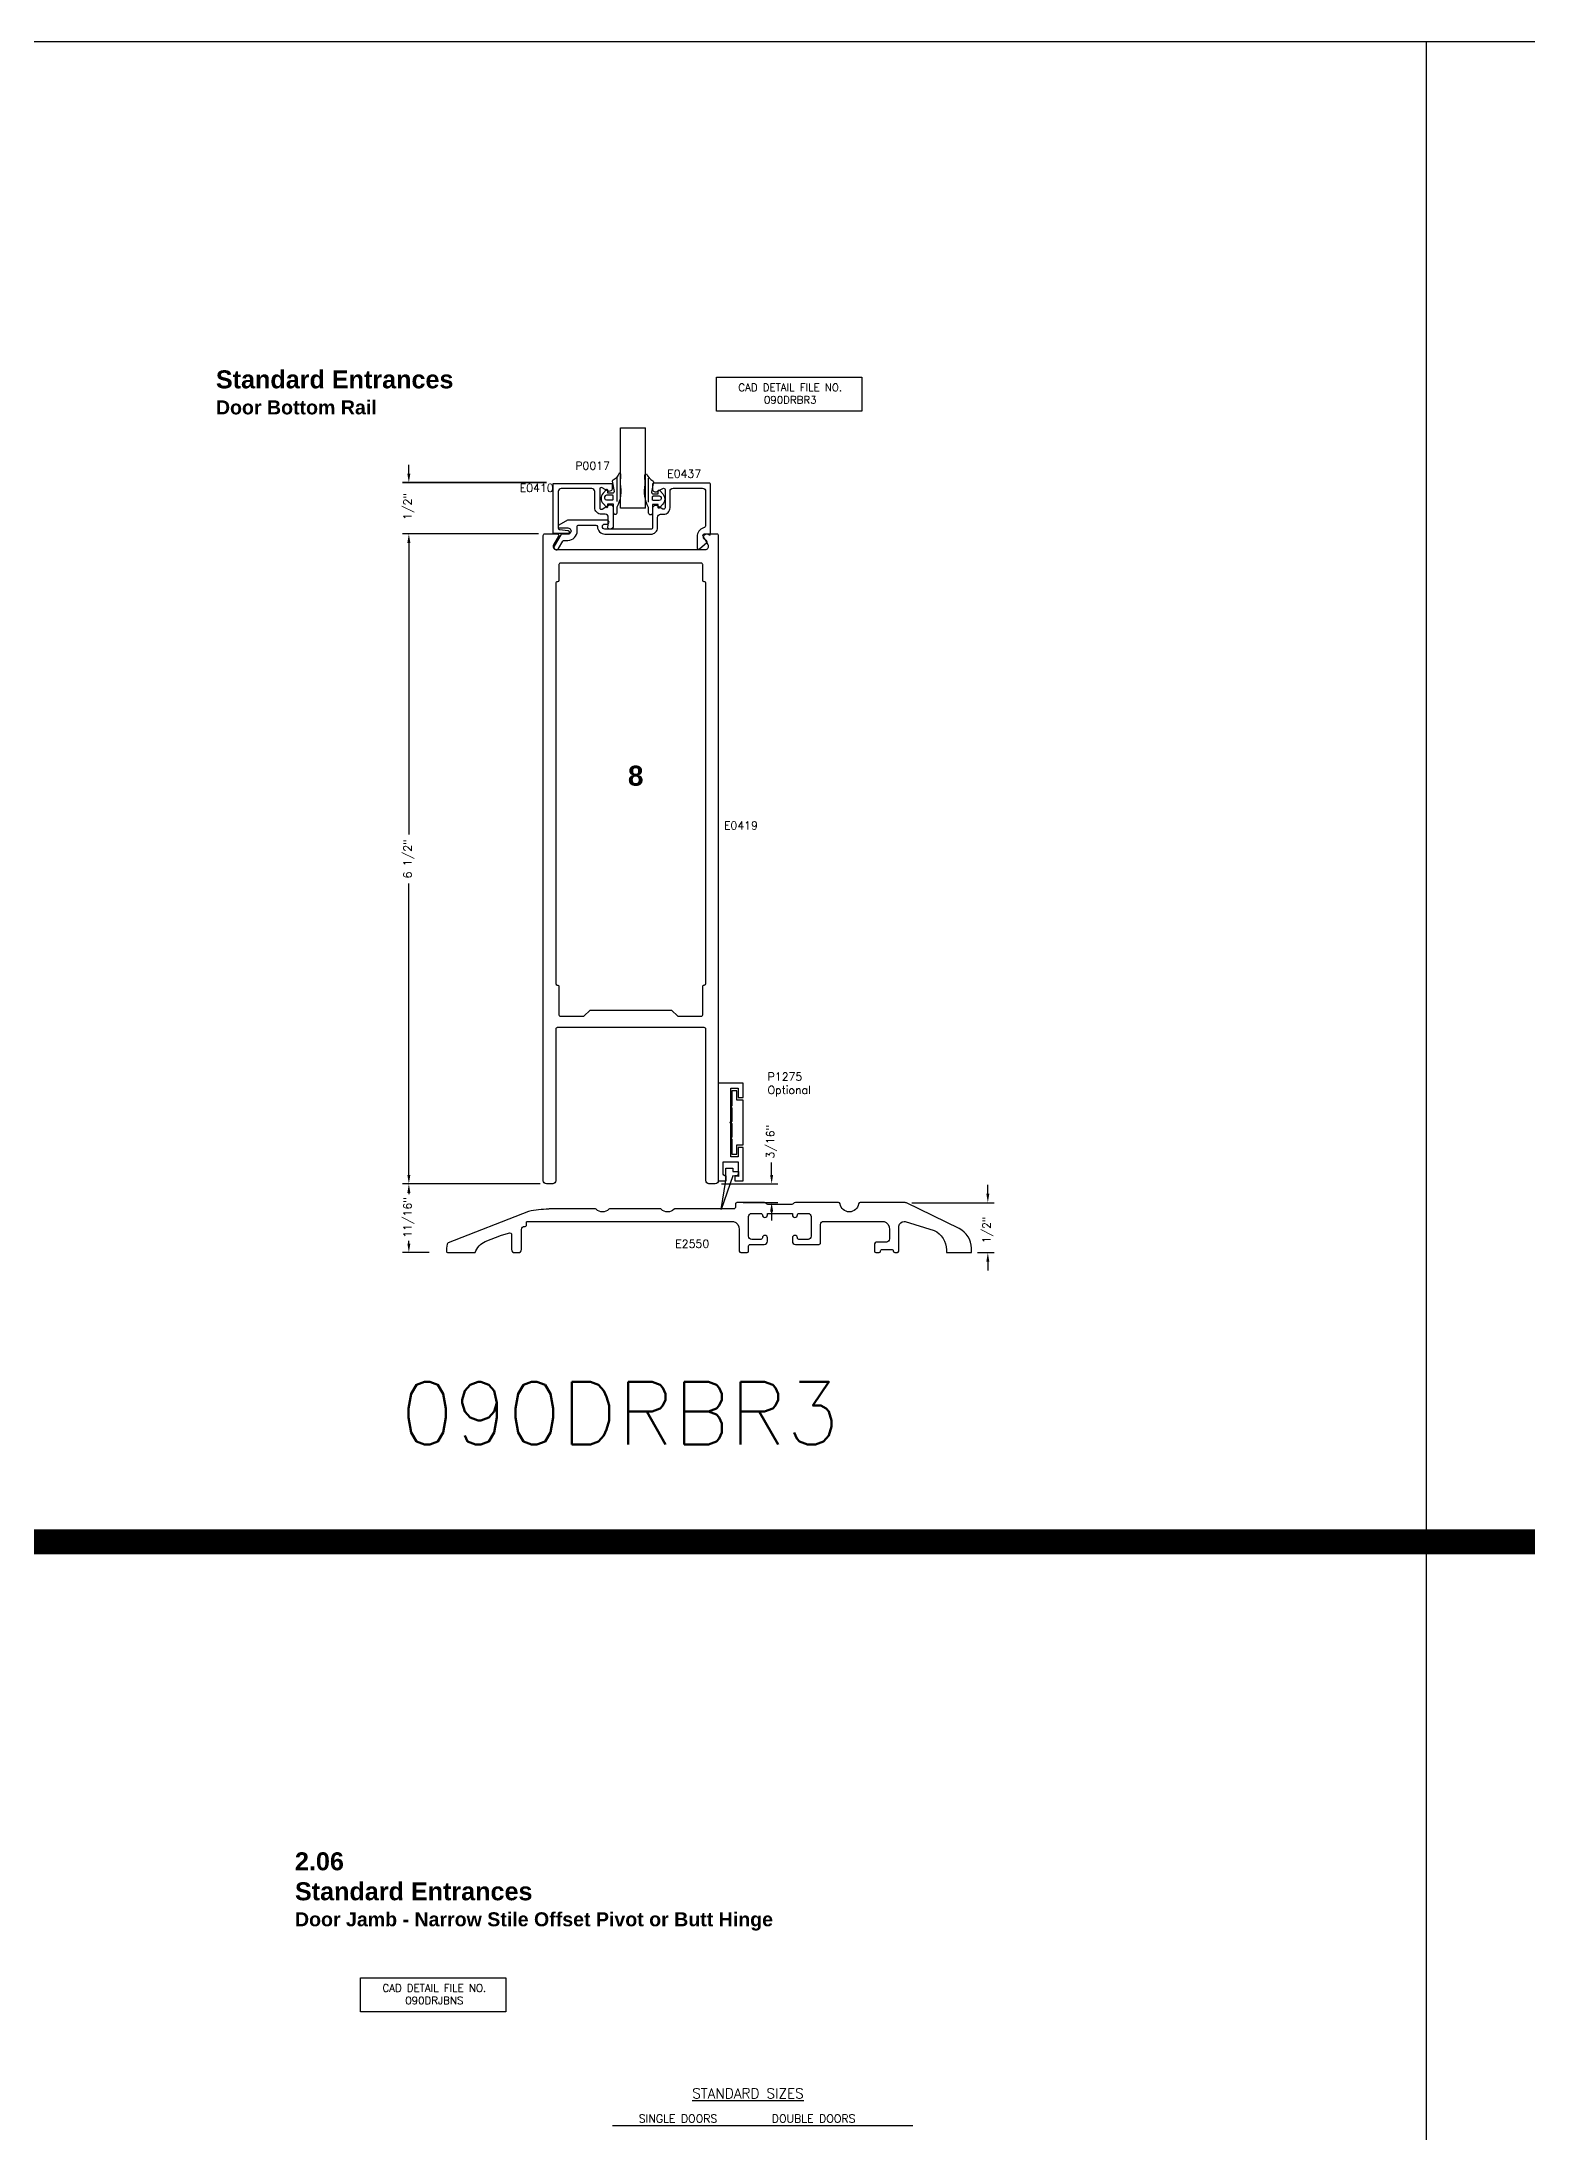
# Model space of a CAD drawing. Extents: x 0 to 130, y 0 to 90.
# Drawn here: x 29.83 to 44.69, y 68.98 to 89.88 of the extents above; entities that cross this region are included whole.
import ezdxf

# ---------------------------------------------------------------- set-up
doc = ezdxf.new("R2010")
doc.units = 0
doc.header["$MEASUREMENT"] = 0
doc.header["$PDMODE"] = 3
doc.layers.get('DEFPOINTS').update_dxf_attribs({"linetype": 'CONTINUOUS'})
for name, color, linetype in [('DIMS', 3, 'CONTINUOUS'), ('R-ANNO-DIMS', 3, 'CONTINUOUS'), ('R-ANNO-TEXT', 6, 'CONTINUOUS'), ('R-DET1', 4, 'CONTINUOUS'), ('R-DET2', 2, 'CONTINUOUS'), ('R-DET3', 5, 'CONTINUOUS'), ('R-OTLN', 1, 'CONTINUOUS'), ('TITLE', 7, 'CONTINUOUS')]:
    doc.layers.add(name, color=color, linetype=linetype)
doc.styles.get("Standard").update_dxf_attribs({"font": 'simplex'})
doc.dimstyles.new('1X', dxfattribs={"dimscale": 0, "dimtxt": 0.08, "dimasz": 0.09, "dimexe": 0.062, "dimexo": 0.062, "dimgap": 0.045, "dimtad": 0, "dimdec": 4, "dimzin": 4, "dimtxsty": 'STANDARD', "dimcen": 0, "dimazin": 3, "dimtp": 0.02, "dimtfac": 1, "dimtdec": 4, "dimtofl": 0, "dimtmove": 0, "dimatfit": 3, "dimtolj": 1, "dimtzin": 4})

# ---------------------------------------------------------------- blocks, each defined once
blk = doc.blocks.new('*D157')
at = {"layer": 'DEFPOINTS', "color": 0}
for p in [(33.505, 85.47), (34.943, 85.47), (34.865, 84.958)]:
    blk.add_point(p, dxfattribs=at)
at = {"layer": 'R-ANNO-DIMS', "color": 0}
for p, q in [((33.505, 85.56), (33.505, 85.65)), ((34.881, 85.47), (33.443, 85.47)), ((34.803, 84.958), (33.443, 84.958)), ((33.505, 84.868), (33.505, 84.778))]:
    blk.add_line(p, q, dxfattribs=at)
for points in [[(33.49, 85.56), (33.52, 85.56), (33.505, 85.47)], [(33.49, 84.868), (33.52, 84.868), (33.505, 84.958)]]:
    blk.add_solid(points, dxfattribs=at)
at = {"layer": 'R-ANNO-DIMS', "color": 0, "insert": (33.505, 85.232), "char_height": 0.08, "attachment_point": 5, "rotation": 90}
blk.add_mtext('\\A1;1/2"', dxfattribs=at)
blk = doc.blocks.new('*D158')
at = {"layer": 'DEFPOINTS', "color": 0}
for p in [(33.505, 78.458), (34.881, 78.458), (33.771, 77.771)]:
    blk.add_point(p, dxfattribs=at)
at = {"layer": 'R-ANNO-DIMS', "color": 0}
for p, q in [((34.819, 78.458), (33.443, 78.458)), ((33.505, 78.368), (33.505, 78.354)), ((33.709, 77.771), (33.443, 77.771)), ((33.505, 77.861), (33.505, 77.89))]:
    blk.add_line(p, q, dxfattribs=at)
for points in [[(33.49, 78.368), (33.52, 78.368), (33.505, 78.458)], [(33.49, 77.861), (33.52, 77.861), (33.505, 77.771)]]:
    blk.add_solid(points, dxfattribs=at)
at = {"layer": 'R-ANNO-DIMS', "color": 0, "insert": (33.505, 78.122), "char_height": 0.08, "attachment_point": 5, "rotation": 90}
blk.add_mtext('\\A1;11/16"', dxfattribs=at)
blk = doc.blocks.new('*D159')
at = {"layer": 'DEFPOINTS', "color": 0}
for p in [(33.505, 84.958), (34.865, 84.958), (34.881, 78.458)]:
    blk.add_point(p, dxfattribs=at)
at = {"layer": 'R-ANNO-DIMS', "color": 0}
for p, q in [((34.803, 84.958), (33.443, 84.958)), ((33.505, 84.868), (33.505, 81.953)), ((33.505, 78.548), (33.505, 81.463)), ((34.819, 78.458), (33.443, 78.458))]:
    blk.add_line(p, q, dxfattribs=at)
for points in [[(33.49, 84.868), (33.52, 84.868), (33.505, 84.958)], [(33.49, 78.548), (33.52, 78.548), (33.505, 78.458)]]:
    blk.add_solid(points, dxfattribs=at)
at = {"layer": 'R-ANNO-DIMS', "color": 0, "insert": (33.505, 81.708), "char_height": 0.08, "attachment_point": 5, "rotation": 90}
blk.add_mtext('\\A1;6 1/2"', dxfattribs=at)
blk = doc.blocks.new('*D155')
at = {"layer": 'DEFPOINTS', "color": 0}
for p in [(36.569, 78.458), (36.786, 78.271), (37.133, 78.271)]:
    blk.add_point(p, dxfattribs=at)
at = {"layer": 'DIMS', "color": 0}
for p, q in [((37.133, 78.548), (37.133, 78.672)), ((36.631, 78.458), (37.195, 78.458)), ((36.848, 78.271), (37.195, 78.271)), ((37.133, 78.181), (37.133, 78.091))]:
    blk.add_line(p, q, dxfattribs=at)
for points in [[(37.118, 78.548), (37.148, 78.548), (37.133, 78.458)], [(37.118, 78.181), (37.148, 78.181), (37.133, 78.271)]]:
    blk.add_solid(points, dxfattribs=at)
at = {"layer": 'DIMS', "color": 0, "insert": (37.133, 78.88), "char_height": 0.08, "attachment_point": 5, "rotation": 90}
blk.add_mtext('\\A1;3/16"', dxfattribs=at)
blk = doc.blocks.new('*D156')
at = {"layer": 'DEFPOINTS', "color": 0}
for p in [(38.474, 78.27), (39.131, 77.771), (39.295, 77.771)]:
    blk.add_point(p, dxfattribs=at)
at = {"layer": 'DIMS', "color": 0}
for p, q in [((39.295, 78.36), (39.295, 78.45)), ((38.536, 78.27), (39.357, 78.27)), ((39.193, 77.771), (39.357, 77.771)), ((39.295, 77.681), (39.295, 77.591))]:
    blk.add_line(p, q, dxfattribs=at)
for points in [[(39.28, 78.36), (39.31, 78.36), (39.295, 78.27)], [(39.28, 77.681), (39.31, 77.681), (39.295, 77.771)]]:
    blk.add_solid(points, dxfattribs=at)
at = {"layer": 'DIMS', "color": 0, "insert": (39.295, 77.997), "char_height": 0.08, "attachment_point": 5, "rotation": 90}
blk.add_mtext('\\A1;1/2"', dxfattribs=at)
blk = doc.blocks.new('S')
at = {"layer": 'R-DET2'}
for p, q in [((4.542, 7.201), (4.542, 8.004)), ((4.542, 8.004), (4.792, 8.004)), ((4.792, 7.201), (4.792, 8.004)), ((4.792, 7.201), (4.542, 7.201))]:
    blk.add_line(p, q, dxfattribs=at)
blk = doc.blocks.new('GLASS')
at = {"layer": 'R-DET2'}
blk.add_blockref('S', (-4.542, -7.201), dxfattribs=at)
blk = doc.blocks.new('QUARTER_INCH_GLASS')
at = {"layer": 'R-DET2'}
blk.add_blockref('GLASS', (0, 0), dxfattribs=at)
blk = doc.blocks.new('1-4_P0017')
at = {"layer": 'R-DET2'}
for points in [[(-0.127, 0.093), (-0.131, 0.191, -0.280474), (-0.115, 0.201, 0.169063), (-0.053, 0.132, -0.378809), (-0.045, 0.121), (-0.064, 0.016, 0.346242), (-0.054, 0), (0, 0), (0.001, 0.03, -0.608656), (0.014, 0.036), (0.047, -0.001, -0.378617), (0.047, -0.104), (0.014, -0.141, -0.608656), (0.001, -0.135), (0, -0.105), (-0.055, -0.105), (-0.055, -0.19, -1), (-0.095, -0.19), (-0.095, -0.135, -0.175364)], [(0.032, -0.051, -0.341999), (0.012, -0.066), (-0.047, -0.066, -0.414214), (-0.055, -0.058), (-0.055, -0.029, -0.414214), (-0.047, -0.021), (0.012, -0.021, -0.341999), (0.032, -0.036, -0.127017)]]:
    blk.add_lwpolyline(points, format="xyb", close=True, dxfattribs=at)
blk.add_lwpolyline([(-0.095, -0.082), (-0.094, 0.158)], dxfattribs=at)

msp = doc.modelspace()

# ---------------------------------------------------------------- linework, layer by layer
at = {"layer": 'R-ANNO-DIMS'}
msp.add_line((34.8805217, 85.4704757), (33.4417841, 85.4704757), dxfattribs=at)
at = {"layer": 'R-ANNO-TEXT'}
msp.add_line((35.5432067, 69.0432382), (38.5437934, 69.0432382), dxfattribs=at)
for points in [[(36.5824334, 86.5260802), (38.0339133, 86.5260802), (38.0339133, 86.1840173), (36.5824334, 86.1840173)], [(33.0230977, 70.5202535), (34.4745776, 70.5202535), (34.4745776, 70.1781907), (33.0230977, 70.1781907)]]:
    msp.add_lwpolyline(points, close=True, dxfattribs=at)
at = {"layer": 'R-DET1'}
for points in [[(35.5108844, 85.0068306, -0.4559911352), (35.4960324, 85.023931), (35.4992684, 85.0468305), (35.4992704, 85.1238693, 0.4142135624), (35.4682704, 85.1548693), (35.4294584, 85.1548691, -0.4157347224), (35.3642694, 85.2200174), (35.3642684, 85.3808306, 0.4142135624), (35.3332684, 85.4118306), (35.0292714, 85.4118306, 0.4142135624), (34.9982714, 85.3808306), (34.9982684, 85.017124, 0.3788668862), (35.0114404, 85.0022358), (35.0970974, 84.9917184, -0.9407073484), (35.0952694, 84.9618304), (34.9482704, 84.9618305), (34.9482704, 85.4618305), (35.5392698, 85.4618305), (35.5392714, 85.4145239, -0.5773503096), (35.4927714, 85.3876771), (35.4367694, 85.4200089, 0.5773499476), (35.4142694, 85.4070185), (35.4142694, 85.219869, 0.5773500587), (35.4367694, 85.2068786), (35.5027694, 85.2449838, -0.5773539269), (35.5492699, 85.2181371), (35.5492698, 85.0378307, -0.4142112814), (35.5182698, 85.0068306), (35.5108844, 85.0068306)], [(35.4657615, 84.9557071), (35.9267654, 84.9557071, 0.4142135624), (35.9917654, 85.0207071), (35.9917654, 85.1227201, -0.4142135624), (36.0227654, 85.1537201), (36.0517654, 85.1537201, 0.4142135624), (36.1167654, 85.2187201), (36.1167654, 85.3847061, -0.4142135624), (36.1477654, 85.4157061), (36.4417604, 85.4157061, -0.4142135624), (36.4727604, 85.3847061), (36.4727604, 85.0476658, -0.3256627349), (36.4512606, 85.0181574, 0.3256627349), (36.3867614, 84.9296322), (36.3867614, 84.8212525, 0.6370702608), (36.4114032, 84.8097618), (36.4840442, 84.8707149, 0.4779725156), (36.4837474, 84.8862754), (36.4636706, 84.9018563, -0.8690679817), (36.4941818, 84.9551325), (36.5090521, 84.9491892, 0.5305087646), (36.5227634, 84.958475), (36.5227634, 85.4507091, 0.4142135624), (36.5077634, 85.4657091), (35.9567614, 85.4657091, 0.4142135624), (35.9417614, 85.4507091), (35.9417614, 85.4082118, 0.5773590294), (35.9882621, 85.3813654), (36.044261, 85.4136984, -0.5773590294), (36.0667614, 85.4007082), (36.0667614, 85.2187211, -0.5773411719), (36.0442617, 85.2057305), (35.9882606, 85.2380607, 0.5773411719), (35.9417614, 85.2112135), (35.9417614, 85.0207061, -0.4142135624), (35.9267614, 85.0057061), (35.465764, 85.0057061, -1), (35.465764, 85.0557091), (35.4877671, 85.0557091, 1), (35.4877671, 85.0957061), (35.090764, 85.0957061), (35.0041447, 85.0456976, 0.7673308308), (35.0116446, 85.0177071), (35.0952946, 85.0177071, -1.0057039516), (35.0956463, 84.9557091), (35.036646, 84.9557071, 0.2679461651), (35.023656, 84.9482068), (34.9589948, 84.8362043, 0.9999753426), (35.0022936, 84.8112057), (35.0455985, 84.8862075, -0.2679423533), (35.0585887, 84.8937071), (35.0956491, 84.8937071, 0.4142135624), (35.1886491, 84.9867071), (35.1886491, 85.0307071, -0.4142135624), (35.2036485, 85.0457071), (35.3757625, 85.0457071, -0.4142119352), (35.3907625, 85.0307072, 0.4142119352), (35.465764, 84.9557061)]]:
    msp.add_lwpolyline(points, format="xyb", dxfattribs=at)
msp.add_lwpolyline([(37.3485523, 78.2598883, -0.2651930726), (37.3357559, 78.2527972), (37.093957, 78.2527972, -0.2433130296), (37.0818487, 78.2587986, 0.2491639954), (37.0606412, 78.27091), (36.7859574, 78.27091, 0.4142135624), (36.7709574, 78.25591), (36.7709574, 78.22341, -0.4142135624), (36.7559574, 78.20841), (36.1680199, 78.2084094, 0.1944219694), (36.157608, 78.2041733, -0.4054904155), (36.0280669, 78.2041733, 0.1950331961), (36.0176199, 78.2084094), (35.5167465, 78.2084094, 0.1950331961), (35.5062995, 78.2041733, -0.4054904155), (35.3767584, 78.2041733, 0.1950331961), (35.3663114, 78.2084094), (34.9121058, 78.2079537, 0.0881643195), (34.9017696, 78.2061168, 0.0425844594), (34.7023029, 78.1832575), (33.8966563, 77.8675359, 0.2666574279), (33.887309, 77.8558847), (33.8808362, 77.8144401), (33.8808362, 77.7856401, 0.4302683561), (33.8958362, 77.770975), (34.1674856, 77.770975, -0.2092457694), (34.2692229, 77.8826188), (34.4302712, 77.9463564), (34.516477, 77.9701454, -0.4064313497), (34.5311944, 77.9550998), (34.5311177, 77.80164, 0.4241687707), (34.56202, 77.770975), (34.60002, 77.770975, 0.4219154227), (34.63102, 77.8016401), (34.6309555, 78.0021944, -0.4142135624), (34.6619555, 78.0331944), (34.6681039, 78.0331944, 0.4142135624), (34.6831039, 78.0481944), (34.6831039, 78.078643, -0.2079149748), (34.6940709, 78.0834094), (36.0176199, 78.0834094), (36.7107656, 78.0834094), (36.7517773, 78.0834094, -0.338557563), (36.8099255, 78.0024761), (36.8099255, 77.785975, 0.4142135597), (36.8249255, 77.770975), (36.8878358, 77.770975, 0.388767889), (36.9026852, 77.7844749), (36.9026852, 77.8377972, -0.4142135624), (36.9176852, 77.8527972), (37.0596852, 77.8527972, 0.4142135624), (37.0906852, 77.8837972), (37.0906852, 77.9177972, 0.4142135624), (37.0656852, 77.9427972, 0.4142135624), (37.0406852, 77.9177972, -0.4142135624), (37.0256852, 77.9027972), (36.9336852, 77.9027972, -0.4142135624), (36.9026852, 77.9337972), (36.9026852, 78.1317972, -0.4142135624), (36.9336852, 78.1627972), (37.0256852, 78.1627972, -0.4142135624), (37.0406852, 78.1477972, 0.4142135624), (37.0656852, 78.1227972, 0.4142135624), (37.0906852, 78.1477972), (37.0906852, 78.1627972), (37.3406852, 78.1627972), (37.3406852, 78.1477972, 0.4142135624), (37.3656852, 78.1227972, 0.4142135624), (37.3906852, 78.1477972, -0.4142135624), (37.4056852, 78.1627972), (37.4976852, 78.1627972, -0.4142135624), (37.5286852, 78.1317972), (37.5286852, 77.9337972, -0.4142135624), (37.4976852, 77.9027972), (37.4056852, 77.9027972, -0.4142135624), (37.3906852, 77.9177972, 0.4142135624), (37.3656852, 77.9427972, 0.4142135624), (37.3406852, 77.9177972), (37.3406852, 77.8837972, 0.4142135624), (37.3716852, 77.8527972), (37.6066852, 77.8527972, 0.4142135624), (37.6216852, 77.8677972), (37.6216852, 78.0524094, -0.4142135625), (37.6526852, 78.0834094), (38.2567087, 78.0834094, -0.3205925712), (38.3110935, 78.0027693), (38.3110935, 77.9074095, -0.4142135624), (38.2800935, 77.8764095), (38.1911775, 77.8764095, 0.4142135624), (38.1601775, 77.8454095), (38.1601775, 77.7864095, 0.3941771447), (38.1751775, 77.7709751), (38.2076775, 77.7709751, 0.3941771447), (38.2226775, 77.7864095), (38.2226775, 77.7884095, -0.4142135624), (38.2376775, 77.8034095), (38.3333811, 77.8034095, -0.4142135624), (38.3483811, 77.7884095, 0.3068322275), (38.3633808, 77.7709751), (38.3907344, 77.7709751, 0.3459180989), (38.4040935, 77.7851666), (38.4040935, 78.0358551, -0.3359669074), (38.4587903, 78.0834094, -0.0740090187), (38.4675268, 78.0821091), (38.7583656, 77.993575, -0.2868483927), (38.8807656, 77.797675), (38.8807656, 77.770975), (39.1307656, 77.770975), (39.1307656, 77.814775, 0.2865139243), (39.0083656, 78.010775), (38.4808973, 78.2674483, 0.0818549204), (38.4677656, 78.27091), (38.0168478, 78.27091, 0.3739405009), (38.0019932, 78.2579926, -0.8695466491), (37.8177979, 78.2579926, 0.3739405009), (37.8029433, 78.27091), (37.3701247, 78.27091, 0.3098051673)], format="xyb", close=True, dxfattribs=at)
at = {"layer": 'R-DET2'}
msp.add_lwpolyline([(36.6797634, 78.539475), (36.6647634, 78.539475, -0.4133333333), (36.6497634, 78.554475), (36.6497634, 78.679475), (36.7997634, 78.679475), (36.7997634, 78.554475, -0.4133333333), (36.7847634, 78.539475), (36.7647634, 78.539475), (36.7647634, 78.489475), (36.8497634, 78.489475), (36.8497634, 78.822475), (36.7997634, 78.822475), (36.7997634, 78.729475), (36.7247634, 78.729475), (36.7247634, 79.062475), (36.7147634, 79.072475), (36.7247634, 79.082475), (36.7247634, 79.415475), (36.7997634, 79.415475), (36.7997634, 79.322475), (36.8497634, 79.322475), (36.8497634, 79.465475), (36.5997634, 79.465475), (36.5997634, 78.489475), (36.6797634, 78.489475), (36.6797634, 78.539475)], format="xyb", close=True, dxfattribs=at)
msp.add_lwpolyline([(36.735832, 79.060475), (36.735832, 78.928475), (36.723832, 78.916475), (36.735832, 78.904475), (36.735832, 78.754975), (36.785832, 78.754975), (36.785832, 78.848975), (36.847832, 78.848975), (36.847832, 79.295975), (36.785832, 79.295975), (36.785832, 79.389975), (36.735832, 79.389975), (36.735832, 79.240475), (36.723832, 79.228475), (36.735832, 79.216475), (36.735832, 79.084475), (36.723832, 79.072475)], close=True, dxfattribs=at)
at = {"layer": 'R-DET2', "extrusion": (1.22461e-16, 0, -1)}
msp.add_lwpolyline([(-36.7462041, 78.5383521), (-36.6275418, 78.2006955), (-36.6762041, 78.4915989), (-36.6762041, 78.6165989), (-36.7462041, 78.6165989), (-36.7462041, 78.5815989), (-36.8012041, 78.5815989), (-36.8012041, 78.5315989)], close=True, dxfattribs=at)
at = {"layer": 'R-OTLN'}
for points in [[(34.8647634, 84.958475), (34.9887634, 84.958475, -0.5775639246), (35.0017634, 84.935975), (34.9515634, 84.848975, 0.5768466291), (34.9783634, 84.802475), (36.4711634, 84.802475, 0.5768466291), (36.4979634, 84.848975), (36.4478634, 84.935875, -0.5819881654), (36.4607634, 84.958475), (36.5847634, 84.958475, -0.4200158681), (36.5997634, 84.943475), (36.5997634, 78.489475, -0.4129032258), (36.5687634, 78.458475), (36.5057634, 78.458475, -0.4129032258), (36.4747634, 78.489475), (36.4747634, 80.005475, 0.4142135624), (36.4597634, 80.020475), (34.9897634, 80.020475, 0.4142135624), (34.9747634, 80.005475), (34.9747634, 78.489475, -0.4129032258), (34.9437634, 78.458475), (34.8807634, 78.458475, -0.4129032258), (34.8497634, 78.489475), (34.8497634, 84.943475, -0.4200158681), (34.8647634, 84.958475)], [(35.2557634, 80.1344599), (35.3177634, 80.1964599), (36.1317634, 80.1964599), (36.1937634, 80.1344599), (36.4287634, 80.1344599, 0.4142135624), (36.4437634, 80.1494599), (36.4437634, 80.4314599, -0.4200158681), (36.4587634, 80.4464599), (36.4597634, 80.4464599, 0.4133333333), (36.4747634, 80.4614599), (36.4747634, 84.4634599, 0.4200158681), (36.4597634, 84.4784599), (36.4587634, 84.4784599, -0.4133333333), (36.4437634, 84.4934599), (36.4437634, 84.6504599, 0.4142135624), (36.4287634, 84.6654599), (35.0207634, 84.6654599, 0.4142135624), (35.0057634, 84.6504599), (35.0057634, 84.4934599, -0.4133333333), (34.9907634, 84.4784599), (34.9897634, 84.4784599, 0.4200158681), (34.9747634, 84.4634599), (34.9747634, 80.4614599, 0.4133333333), (34.9897634, 80.4464599), (34.9907634, 80.4464599, -0.4200158681), (35.0057634, 80.4314599), (35.0057634, 80.1494599, 0.4142135624), (35.0207634, 80.1344599), (35.2557634, 80.1344599)], [(35.2557634, 80.1344599), (35.3177634, 80.1964599), (36.1317634, 80.1964599), (36.1937634, 80.1344599), (36.4287634, 80.1344599, 0.4142135624), (36.4437634, 80.1494599), (36.4437634, 80.4314599, -0.4200158681), (36.4587634, 80.4464599), (36.4597634, 80.4464599, 0.4133333333), (36.4747634, 80.4614599), (36.4747634, 84.4634599, 0.4200158681), (36.4597634, 84.4784599), (36.4587634, 84.4784599, -0.4133333333), (36.4437634, 84.4934599), (36.4437634, 84.6504599, 0.4142135624), (36.4287634, 84.6654599), (35.0207634, 84.6654599, 0.4142135624), (35.0057634, 84.6504599), (35.0057634, 84.4934599, -0.4133333333), (34.9907634, 84.4784599), (34.9897634, 84.4784599, 0.4200158681), (34.9747634, 84.4634599), (34.9747634, 80.4614599, 0.4133333333), (34.9897634, 80.4464599), (34.9907634, 80.4464599, -0.4200158681), (35.0057634, 80.4314599), (35.0057634, 80.1494599, 0.4142135624), (35.0207634, 80.1344599), (35.2557634, 80.1344599)]]:
    msp.add_lwpolyline(points, format="xyb", close=True, dxfattribs=at)
at = {"layer": 'TITLE'}
for p, q in [((117.9080005, 89.8789502), (5.25, 89.8789502)), ((43.6785101, 89.8789502), (43.6785101, 14.8789502))]:
    msp.add_line(p, q, dxfattribs=at)
at = {"layer": 'TITLE', "const_width": 0.25}
msp.add_lwpolyline([(0.25, 74.8789502), (122.9080005, 74.8789502)], dxfattribs=at)

# ---------------------------------------------------------------- block references
at = {"layer": 'R-DET2'}
msp.add_blockref('QUARTER_INCH_GLASS', (35.6208554, 85.2157091), dxfattribs=at)
at = {"layer": 'R-DET3', "xscale": -1}
msp.add_blockref('1-4_P0017', (35.4942699, 85.3648689), dxfattribs=at)
at = {"layer": 'R-DET3'}
msp.add_blockref('1-4_P0017', (35.9967614, 85.358052), dxfattribs=at)

# ---------------------------------------------------------------- texts
at = {"layer": 'R-ANNO-TEXT'}
for s, height, p in [('%%USTANDARD SIZES', 0.1, (36.3393061, 69.3133506)), ('SINGLE DOORS        DOUBLE DOORS', 0.08, (35.8040308, 69.0712149))]:
    msp.add_text(s, height=height, dxfattribs=at).set_placement(p)
for s, insert, char_height, width, attachment_point in [('CAD DETAIL FILE NO.\\P090DRBR3', (37.3191156, 86.4604974), 0.075, 1.875, 2), ('{\\fArial|b1|i0|c0|p34;8}', (35.6957782, 82.6400623, 6.2106922), 0.2, 7.44, 1), ('CAD DETAIL FILE NO.\\P090DRJBNS', (33.7597799, 70.4546708), 0.075, 1.875, 2)]:
    msp.add_mtext(s, dxfattribs=dict(at, insert=insert, char_height=char_height, width=width, attachment_point=attachment_point))
at = {"layer": 'R-ANNO-TEXT', "char_height": 0.08}
for s, insert, attachment_point in [('\\A1;P0017', (35.515788, 85.6402394), 6), ('\\A1;E0437', (36.4283158, 85.5592089), 6), ('\\A1;E0410', (34.9530802, 85.4177372), 6), ('\\A1;E0419', (36.6563083, 82.04214), 4), ('\\A1;P1275\\POptional', (37.0926965, 79.4507326), 4), ('\\A1;E2550', (36.1692845, 77.859372), 4)]:
    msp.add_mtext(s, dxfattribs=dict(at, insert=insert, attachment_point=attachment_point))
at = {"layer": 'TITLE'}
msp.add_text('090DRBR3', height=0.625, dxfattribs=at).set_placement((33.4204177, 75.8535514))
at = {"layer": 'TITLE', "char_height": 0.18, "width": 7.44, "attachment_point": 1}
for s, insert in [('{\\fArial|b1|i0|c0|p34;\\PStandard Entrances\\P\\H0.7778x;Door Bottom Rail}', (31.5754618, 86.8934401, 6.2106922)), ('{\\fArial|b1|i0|c0|p34;2.06\\PStandard Entrances\\P\\H0.7778x;Door Jamb - Narrow Stile Offset Pivot or Butt Hinge}', (32.3659394, 71.7741498, 6.2106922))]:
    msp.add_mtext(s, dxfattribs=dict(at, insert=insert))

# ---------------------------------------------------------------- dimensions: what is measured, and where the dimension line sits
at = {"layer": 'DIMS'}
for base, p1, p2, picture, middle in [((37.1328397, 78.27091), (36.5687634, 78.458475), (36.7859574, 78.27091), '*D155', (37.1328397, 78.880475)), ((39.2952547, 77.770975), (38.4744731, 78.2697166), (39.1307656, 77.770975), '*D156', (39.2952547, 77.9970413))]:
    dim = msp.add_linear_dim(base=base, p1=p1, p2=p2, angle=90, dimstyle='1X', override={"dimscale": 1, "dimpost": '"'}, dxfattribs=at)
    dim.commit()
    dim.dimension.update_dxf_attribs({"geometry": picture, "text_midpoint": middle, "dimtype": 160})
at = {"layer": 'R-ANNO-DIMS'}
for base, p1, p2, picture, middle in [((33.5054391, 85.4704757), (34.8647634, 84.958475), (34.9430217, 85.4704757), '*D157', (33.5054391, 85.2320358)), ((33.5054391, 78.458475), (33.7708182, 77.770975), (34.8807634, 78.458475), '*D158', (33.5054391, 78.1219274))]:
    dim = msp.add_linear_dim(base=base, p1=p1, p2=p2, angle=90, dimstyle='1X', override={"dimscale": 1, "dimpost": '"'}, dxfattribs=at)
    dim.commit()
    dim.dimension.update_dxf_attribs({"geometry": picture, "text_midpoint": middle, "dimtype": 160})
dim = msp.add_linear_dim(base=(33.5054391, 84.958475), p1=(34.8807634, 78.458475), p2=(34.8647634, 84.958475), angle=90, dimstyle='1X', override={"dimscale": 1, "dimpost": '"'}, dxfattribs=at)
dim.commit()
dim.dimension.update_dxf_attribs({"geometry": '*D159', "text_midpoint": (33.5054391, 81.708475)})

doc.saveas('drawing.dxf')
